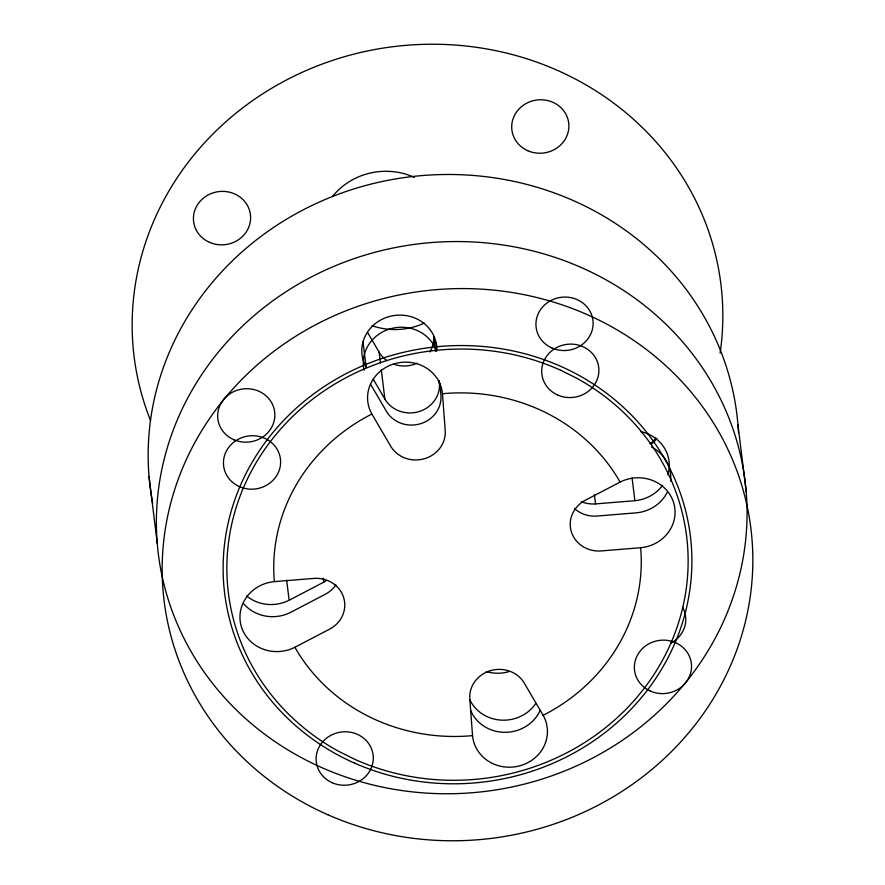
<?xml version="1.0" encoding="UTF-8"?>
<svg xmlns="http://www.w3.org/2000/svg" width="885" height="885" viewBox="0 0 885 885"><rect width="100%" height="100%" fill="white"/><g stroke="black" fill="none" stroke-linecap="round" stroke-linejoin="round"><path stroke-width="1.33" d="M289.417 600.096L323.799 582.131A29.094 27.147 -7 0 0 325.78 581.003M295.192 647.112L329.574 629.158A29.094 27.147 -7 0 0 343.623 597.452A29.094 27.147 -7 0 0 313.688 578.425L274.682 581.589M619.81 482.225L585.428 500.191A29.094 27.147 -7 0 0 571.378 531.885A29.094 27.147 -7 0 0 601.313 550.924L640.32 547.76M290.623 612.376L325.293 594.266A29.094 27.147 -7 0 0 335.88 584.908M581.323 501.684A29.094 27.147 -7 0 0 595.539 503.897L634.545 500.733M367.485 332.273L379.123 352.175A29.094 27.147 -7 0 0 386.889 360.593M373.249 379.211L384.887 399.113A29.094 27.147 -7 0 0 418.572 411.724A29.094 27.147 -7 0 0 439.436 383.415L439.27 381.136M370.505 384.123L386.38 411.248A29.094 27.147 -7 0 0 420.054 423.86A29.094 27.147 -7 0 0 440.929 395.54L440.011 383.404M372.032 414.302L390.661 446.14A29.094 27.147 -7 0 0 424.346 458.751A29.094 27.147 -7 0 0 445.21 430.431L442.478 394.013M542.97 715.047L524.34 683.209A29.094 27.147 -7 0 0 490.655 670.598A29.094 27.147 -7 0 0 469.791 698.907L472.524 735.324M737.957 424.723L746.188 491.794A295.623 275.799 -7 0 1 324.164 768.645A295.623 275.799 -7 0 1 284.826 292.515A295.623 275.799 -7 0 1 746.188 491.794M632.078 477.9L634.877 500.7A37.546 35.035 -7 0 0 662.588 485.312M594.388 494.516L595.539 503.897M436.183 342.661L436.681 346.688A37.546 35.035 -7 0 0 388.814 316.675A37.546 35.035 -7 0 0 366.091 367.01M435.486 351.223L433.672 336.466A29.094 27.147 -7 0 1 429.9 351.942M439.104 380.727L439.436 383.415M379.123 352.175L380.439 362.905M381.269 369.609L384.887 399.113M362.972 341.522L366.102 367.01M323.302 578.115L323.799 582.131M286.663 580.117L289.13 600.24A37.546 35.035 -7 0 1 246.683 596.014M149.034 476.44L157.264 543.501M436.703 346.997L436.869 349.265M152.662 503.211A295.623 275.799 -7 0 1 410.64 176.746A295.623 275.799 -7 0 1 738.488 432.732M682.412 606.878A28.619 26.705 -7 0 1 670.631 643.229M535.901 703.298A37.546 35.035 -7 0 1 501.352 720.136A37.546 35.035 -7 0 1 469.78 699.703M508.875 671.671A37.546 35.035 -7 0 1 486.208 671.527M417.178 363.16A29.094 27.147 -7 0 1 393.482 364.067M640.519 431.581A37.546 35.035 -7 0 1 667.876 474.758M656.825 438.374A37.546 35.035 -7 0 1 651.493 444.193M424.413 323.047A65.689 61.286 -7 0 1 372.065 325.68M332.483 196.514A65.656 61.253 -7 0 1 414.479 177.431M364.1 370.207A37.546 35.035 -7 0 1 391.303 328.534A37.546 35.035 -7 0 1 436.615 351.356M574.453 508.51A29.094 27.147 -7 0 0 597.032 516.032L636.359 512.835A37.546 35.035 -7 0 0 667.157 492.425M651.46 447.002A37.546 35.035 -7 0 1 670.564 481.031M290.623 612.376A37.546 35.035 -7 0 1 243.806 603.891M540.226 710.29A37.546 35.035 -7 0 1 504.87 732.315A37.546 35.035 -7 0 1 470.488 710.035M150.55 420.574A295.623 275.799 -7 0 1 395.197 46.429A295.623 275.799 -7 0 1 720.125 353.038M655.796 438.23A28.619 26.705 -7 0 1 650.033 443.695M560.703 370.24L560.172 370.007A230.863 215.387 -7 0 0 255.322 464.094A230.863 215.387 -7 0 0 338.369 751.155L354.808 759.33A230.863 215.387 -7 0 0 659.679 665.243A230.863 215.387 -7 0 0 576.611 378.183L560.703 370.24M552.174 348.115A28.619 26.705 -7 0 0 593.038 321.31A28.619 26.705 -7 0 0 548.357 302.017A28.619 26.705 -7 0 0 552.174 348.115M233.905 439.745A28.619 26.705 -7 0 0 274.77 412.941A28.619 26.705 -7 0 0 230.1 393.637A28.619 26.705 -7 0 0 233.905 439.745M527.737 150.704A28.619 26.705 -7 0 0 568.823 124.199A28.619 26.705 -7 0 0 524.318 104.574A28.619 26.705 -7 0 0 527.737 150.704M209.48 242.335A28.619 26.705 -7 0 0 250.555 215.818A28.619 26.705 -7 0 0 206.05 196.193A28.619 26.705 -7 0 0 209.48 242.335M327.859 814.753A295.623 275.799 -7 0 0 752.128 540.967A295.623 275.799 -7 0 0 292.515 338.291A295.623 275.799 -7 0 0 327.859 814.753M557.738 395.053A28.619 26.705 -7 0 0 598.824 368.536A28.619 26.705 -7 0 0 554.32 348.922A28.619 26.705 -7 0 0 557.738 395.053M332.152 782.727A28.619 26.705 -7 0 0 373.238 756.21A28.619 26.705 -7 0 0 328.733 736.586A28.619 26.705 -7 0 0 332.152 782.727M650.398 691.085A28.619 26.705 -7 0 0 691.473 664.58A28.619 26.705 -7 0 0 646.968 644.955A28.619 26.705 -7 0 0 650.398 691.085M239.481 486.673A28.619 26.705 -7 0 0 280.556 460.167A28.619 26.705 -7 0 0 236.052 440.542A28.619 26.705 -7 0 0 239.481 486.673M354.608 763.147A234.625 218.894 -7 0 0 691.34 545.857A234.625 218.894 -7 0 0 326.554 385.008A234.625 218.894 -7 0 0 354.608 763.147M543.125 715.312A183.947 171.613 -7 0 0 640.651 547.726A37.546 35.035 -7 0 0 673.562 502.47A37.546 35.035 -7 0 0 620.097 482.071A183.947 171.613 -7 0 0 442.445 393.714A37.546 35.035 -7 0 0 394.588 363.702A37.546 35.035 -7 0 0 371.866 414.036A183.947 171.613 -7 0 0 274.35 581.622A37.546 35.035 -7 0 0 241.439 626.879A37.546 35.035 -7 0 0 294.904 647.278A183.947 171.613 -7 0 0 472.557 735.634A37.546 35.035 -7 0 0 520.413 765.647A37.546 35.035 -7 0 0 543.136 715.312"/></g></svg>
